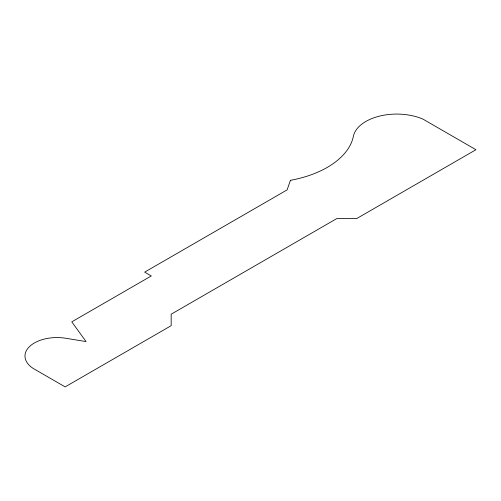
<?xml version="1.0" encoding="UTF-8"?>
<svg xmlns="http://www.w3.org/2000/svg" width="501" height="501" viewBox="0 0 501 501"><rect width="100%" height="100%" fill="white"/><g stroke="black" fill="none" stroke-linecap="round" stroke-linejoin="round"><path stroke-width="0.75" d="M290.43 180.322L287.117 189.885L144.657 272.131L151.283 275.957L71.775 321.861L86.072 341.588L65.944 338.288A32.045 18.499 0 0 0 29.102 346.98A32.045 18.499 0 0 0 35.333 369.675L65.149 386.891L171.167 325.681L171.167 314.208L336.81 218.574L356.687 218.574L475.95 149.718L422.944 119.113A43.668 25.213 0 0 0 379.539 116.113A43.668 25.213 0 0 0 353.374 136.328A91.157 52.63 0 0 1 290.43 180.322"/></g></svg>
